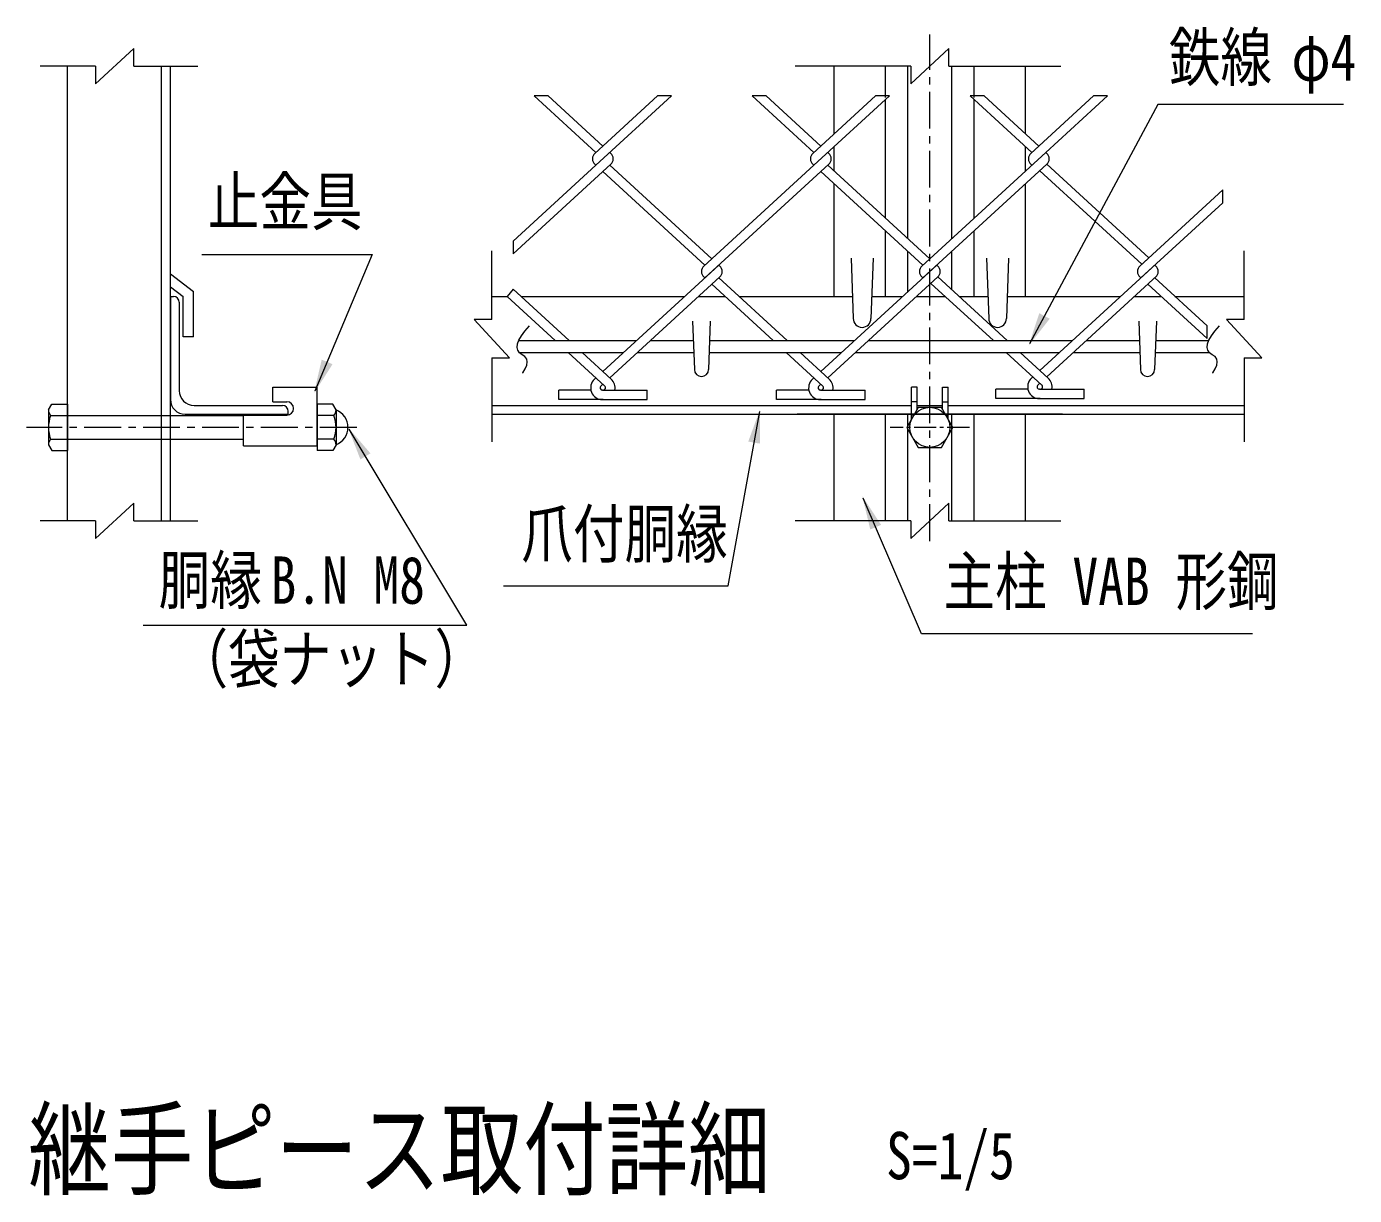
# Model space of a CAD drawing. Units: millimetres, scale not verified, with parts at other scales. Extents: x -4455 to 4455, y -3150 to 3150.
# Drawn here: x 1646 to 2999, y -899 to 292 of the extents above; entities that cross this region are included whole.
import ezdxf
from ezdxf.enums import TextEntityAlignment as Align

# ---------------------------------------------------------------- set-up
doc = ezdxf.new("R2010")
doc.units = ezdxf.units.MM
doc.header["$LTSCALE"] = 30
for name, pattern in [('DASHED', [7.5, 6, -1.5]), ('USER1', [2, 1.25, -0.25, 0.25, -0.25]), ('USER2', [1.125, 0.75, -0.125, 0.125, -0.125])]:
    doc.linetypes.add(name, pattern=pattern)
for name, color, linetype, lineweight in [('0-0_D-STR-TXT', 3, 'Continuous', 13), ('0-1_D-STR2', 1, 'Continuous', 13), ('0-2_D-STR-DIM', 4, 'Continuous', 13), ('0-3_D-BMK', 2, 'USER2', 13), ('0-4_D-STR1', 1, 'Continuous', 18), ('0-5_D-STR3', 3, 'Continuous', 13), ('0-6_5寸法', 1, 'Continuous', 18), ('1-0_7詳細', 3, 'Continuous', 18)]:
    doc.layers.add(name, color=color, linetype=linetype, lineweight=lineweight)
doc.layers.add('0-9_D-TTL-TXT', color=7, linetype='Continuous')
doc.styles.add('ＭＳ ゴシック', font='')
doc.styles.get('ＭＳ ゴシック').set_extended_font_data('MS Gothic')

msp = doc.modelspace()

# ---------------------------------------------------------------- linework, layer by layer
at = {"layer": '0-0_D-STR-TXT'}
for points in [[(2987.77, 212.06), (2798.69, 212.06), (2668.06, -31.62)], [(1824.8, 59.33), (1998.38, 59.33), (1940.1, -79.72)], [(1765.27, -318.15), (2094.87, -318.15), (1975, -118.65)], [(2894.98, -327.01), (2558.01, -327.01), (2498.58, -188.78)]]:
    msp.add_lwpolyline(points, dxfattribs=at)
for points in [[(2666.97, -33.65), (2677.99, -0.41), (2688.55, -6.07)], [(1939.21, -81.84), (1947.02, -47.7), (1958.07, -52.34)], [(1973.81, -116.67), (1996.72, -143.16), (1986.45, -149.33)], [(2497.67, -186.67), (2516.8, -215.99), (2505.79, -220.73)]]:
    msp.add_solid(points, dxfattribs=at)
at = {"layer": '0-1_D-STR2', "color": 3}
for p, q in [((2226.3, 163.29), (2163.5, 220.83)), ((2177.71, 220.83), (2163.5, 220.83)), ((2233.41, 169.8), (2177.71, 220.83)), ((2289.1, 220.83), (2225.23, 162.31)), ((2303.31, 220.83), (2226.3, 150.27)), ((2303.31, 220.83), (2289.1, 220.83)), ((2448.33, 163.29), (2385.53, 220.83)), ((2399.74, 220.83), (2385.53, 220.83)), ((2455.43, 169.8), (2399.74, 220.83)), ((2511.13, 220.83), (2447.26, 162.31)), ((2525.34, 220.83), (2448.33, 150.27)), ((2525.34, 220.83), (2511.13, 220.83)), ((2670.36, 163.29), (2607.56, 220.83)), ((2621.77, 220.83), (2607.56, 220.83)), ((2677.46, 169.8), (2621.77, 220.83)), ((2733.15, 220.83), (2669.29, 162.31)), ((2747.36, 220.83), (2684.57, 163.29)), ((2747.36, 220.83), (2733.15, 220.83)), ((2241.58, 162.31), (2240.51, 163.29)), ((2684.57, 163.29), (2558.27, 47.56)), ((2677.46, 169.8), (2669.29, 162.31)), ((2685.64, 162.31), (2684.57, 163.29)), ((2685.64, 162.31), (2684.57, 163.29)), ((2241.58, 151.25), (2141.95, 59.96)), ((2226.3, 150.27), (2141.95, 72.98)), ((2226.3, 150.27), (2225.23, 151.25)), ((2226.3, 150.27), (2225.23, 151.25)), ((2241.58, 151.25), (2233.41, 143.76)), ((2344.42, 55.05), (2240.51, 150.27)), ((2448.33, 150.27), (2336.24, 47.56)), ((2463.61, 151.25), (2337.31, 35.52)), ((2566.45, 55.05), (2462.54, 150.27)), ((2685.64, 151.25), (2559.34, 35.52)), ((2670.36, 150.27), (2669.29, 151.25)), ((2670.36, 150.27), (2669.29, 151.25)), ((2789.55, 56.03), (2685.64, 151.25)), ((2337.31, 48.54), (2233.41, 143.76)), ((2559.34, 48.54), (2455.43, 143.76)), ((2782.44, 49.52), (2678.53, 144.74)), ((2864.94, 125.12), (2780.3, 47.56)), ((2864.94, 112.1), (2864.94, 125.12)), ((2864.94, 112.1), (2781.37, 35.52)), ((2141.95, 72.98), (2141.95, 59.96)), ((2788.48, 55.05), (2780.3, 47.56)), ((2351.52, 48.54), (2233.41, -59.69)), ((2352.59, 47.56), (2351.52, 48.54)), ((2573.55, 48.54), (2455.43, -59.69)), ((2796.65, 49.52), (2678.53, -58.71)), ((2796.65, 47.56), (2795.58, 48.54)), ((2796.65, 47.56), (2795.58, 48.54)), ((2352.59, 36.5), (2240.51, -66.2)), ((2337.31, 35.52), (2336.24, 36.5)), ((2337.31, 35.52), (2336.24, 36.5)), ((2352.59, 36.5), (2344.42, 29.01)), ((2406.99, -28.32), (2344.42, 29.01)), ((2421.2, -28.32), (2351.52, 35.52)), ((2574.62, 36.5), (2462.54, -66.2)), ((2559.34, 35.52), (2558.27, 36.5)), ((2559.34, 35.52), (2558.27, 36.5)), ((2631.16, -28.32), (2567.52, 29.99)), ((2645.37, -28.32), (2574.62, 36.5)), ((2797.72, 37.48), (2685.64, -65.22)), ((2781.37, 35.52), (2780.3, 36.5)), ((2781.37, 35.52), (2780.3, 36.5)), ((2848.82, -26.28), (2788.48, 29.01)), ((2848.82, -13.26), (2795.58, 35.52)), ((2184.96, -28.32), (2135.85, 16.68)), ((2848.82, -26.28), (2848.82, -13.26)), ((2235.46, -74.6), (2198.05, -40.32)), ((2241.95, -67.52), (2212.26, -40.32)), ((2457.49, -74.6), (2420.08, -40.32)), ((2463.98, -67.52), (2434.29, -40.32)), ((2680.59, -73.62), (2644.25, -40.32)), ((2687.08, -66.54), (2658.46, -40.32)), ((2448.33, -66.2), (2446.89, -67.52)), ((2671.43, -65.22), (2669.99, -66.54)), ((2188.41, -88.37), (2188.41, -78.77)), ((2221.21, -78.77), (2188.41, -78.77)), ((2233.41, -72.71), (2231.35, -74.6)), ((2232.97, -78.77), (2278.41, -78.77)), ((2233.84, -78.77), (2232.97, -78.77)), ((2233.41, -72.71), (2235.46, -74.6)), ((2278.41, -88.37), (2278.41, -78.77)), ((2443.24, -78.77), (2410.43, -78.77)), ((2410.43, -88.37), (2410.43, -78.77)), ((2455.43, -72.71), (2453.38, -74.6)), ((2455, -78.77), (2500.43, -78.77)), ((2455.87, -78.77), (2455, -78.77)), ((2500.43, -88.37), (2500.43, -78.77)), ((2633.53, -87.39), (2633.53, -77.79)), ((2666.34, -77.79), (2633.53, -77.79)), ((2678.53, -71.73), (2676.48, -73.62)), ((2678.1, -77.79), (2723.53, -77.79)), ((2678.97, -77.79), (2678.1, -77.79)), ((2723.53, -87.39), (2723.53, -77.79)), ((2233.84, -88.37), (2188.41, -88.37)), ((2232.97, -88.37), (2278.41, -88.37)), ((2455.87, -88.37), (2410.43, -88.37)), ((2455, -88.37), (2500.43, -88.37)), ((2678.97, -87.39), (2633.53, -87.39)), ((2678.1, -87.39), (2723.53, -87.39))]:
    msp.add_line(p, q, dxfattribs=at)
at = {"layer": '0-1_D-STR2', "color": 7, "lineweight": 9}
for p, q in [((2574.62, 47.56), (2573.55, 48.54)), ((2226.3, -66.2), (2224.86, -67.52)), ((2240.51, -66.2), (2241.95, -67.52))]:
    msp.add_line(p, q, dxfattribs=at)
at = {"layer": '0-1_D-STR2', "color": 3}
msp.add_lwpolyline([(2199.17, -28.32), (2141.95, 24.11), (2135.85, 16.68)], dxfattribs=at)
for centre, radius, start, end in [((2230.3, 156.78), 7.5, 132.5, 227.5), ((2236.51, 156.78), 7.5, 312.5, 47.5), ((2458.54, 156.78), 7.5, 312.5, 47.5), ((2674.35, 156.78), 7.5, 132.5, 227.5), ((2680.57, 156.78), 7.5, 312.5, 47.5), ((2341.31, 42.03), 7.5, 132.5, 227.5), ((2347.53, 42.03), 7.5, 312.5, 47.5), ((2563.34, 42.03), 7.5, 132.5, 227.5), ((2569.56, 42.03), 7.5, 312.5, 47.5), ((2785.37, 42.03), 7.5, 132.5, 227.5), ((2791.58, 42.03), 7.5, 312.5, 47.5), ((2232.97, -76.37), 12, 132.5, 270), ((2233.84, -76.37), 12, 348.46304, 47.5), ((2455, -76.37), 12, 132.5, 270), ((2455.87, -76.37), 12, 348.46304, 47.5), ((2678.1, -75.39), 12, 132.5, 270), ((2678.97, -75.39), 12, 348.46304, 47.5), ((2232.97, -76.37), 2.4, 132.5, 270), ((2233.84, -76.37), 2.4, 270, 47.5), ((2455, -76.37), 2.4, 132.5, 270), ((2455.87, -76.37), 2.4, 270, 47.5), ((2678.1, -75.39), 2.4, 132.5, 270), ((2678.97, -75.39), 2.4, 270, 47.5)]:
    msp.add_arc(centre, radius, start, end, dxfattribs=at)
at = {"layer": '0-2_D-STR-DIM'}
for p, q in [((1755.55, 269.11), (1716.78, 233.11)), ((1755.55, 251.11), (1755.55, 269.11)), ((2585.83, 251.11), (2585.83, 269.11)), ((1716.78, 251.11), (1660.22, 251.11)), ((1716.78, 251.11), (1716.78, 233.11)), ((1755.55, 251.11), (1820.83, 251.11)), ((2547.06, 251.11), (2429.26, 251.11)), ((2547.06, 251.11), (2547.06, 233.11)), ((2585.83, 251.11), (2699.78, 251.11)), ((2120.38, -6.99), (2120.38, 63.21)), ((2886.78, -6.99), (2886.78, 63.21)), ((2138.38, -45.76), (2102.38, -6.99)), ((2120.38, -6.99), (2102.38, -6.99)), ((2886.78, -6.99), (2868.78, -6.99)), ((2120.38, -45.76), (2138.38, -45.76)), ((2120.38, -45.76), (2120.38, -131.34)), ((2886.78, -45.76), (2886.78, -131.34)), ((1755.55, -193.94), (1716.78, -229.94)), ((1755.55, -211.94), (1755.55, -193.94)), ((2585.83, -193.94), (2547.06, -229.94)), ((2585.83, -211.94), (2585.83, -193.94)), ((1716.78, -211.94), (1660.22, -211.94)), ((1716.78, -211.94), (1716.78, -229.94)), ((1755.55, -211.94), (1820.83, -211.94)), ((2547.06, -211.94), (2429.26, -211.94)), ((2547.06, -211.94), (2547.06, -229.94)), ((2585.83, -211.94), (2699.78, -211.94))]:
    msp.add_line(p, q, dxfattribs=at)
msp.add_lwpolyline([(2886.78, -45.76), (2904.78, -45.76), (2868.78, -6.99)], dxfattribs=at)
at = {"layer": '0-3_D-BMK', "linetype": 'USER1'}
for p, q in [((2566.45, -232.46), (2566.45, 283.38)), ((1982.66, -116.67), (1646.41, -116.67))]:
    msp.add_line(p, q, dxfattribs=at)
at = {"layer": '0-3_D-BMK'}
msp.add_line((2606.74, -116.67), (2526.1, -116.67), dxfattribs=at)
at = {"layer": '0-4_D-STR1'}
for p, q in [((1687.98, -211.94), (1687.98, 251.11)), ((1783.98, -211.94), (1783.98, 251.11)), ((1792.98, -211.94), (1792.98, 251.11)), ((2468.95, 182.18), (2468.95, 251.11)), ((2521.45, 219.29), (2521.45, 251.11)), ((2543.95, 75.67), (2543.95, 251.11)), ((2588.95, 75.67), (2588.95, 251.11)), ((2611.45, 219.29), (2611.45, 251.11)), ((2663.95, 182.18), (2663.95, 251.11)), ((2521.45, 96.29), (2521.45, 217.27)), ((2611.45, 96.29), (2611.45, 217.27)), ((2468.95, 144.4), (2468.95, 169.16)), ((2663.95, 144.4), (2663.95, 169.16)), ((2468.95, 16.68), (2468.95, 131.37)), ((2663.95, 16.68), (2663.95, 131.37)), ((2521.45, 16.68), (2521.45, 83.27)), ((2611.45, 16.68), (2611.45, 83.27)), ((2486.2, 55.68), (2488.45, -5.82)), ((2508.7, 55.68), (2506.45, -5.82)), ((2543.95, 21.41), (2543.95, 62.65)), ((2588.95, 23.38), (2588.95, 62.65)), ((2624.2, 55.68), (2626.45, -5.82)), ((2646.7, 55.68), (2644.45, -5.82)), ((1792.98, 39.74), (1816.34, 21.69)), ((1792.98, 26.47), (1805.84, 16.53)), ((1792.98, 16.68), (1792.98, -88.32)), ((1792.98, 16.68), (1795.98, 16.68)), ((1805.84, -24.47), (1805.84, 16.53)), ((1816.34, -24.47), (1816.34, 21.69)), ((2120.38, 16.68), (2135.85, 16.68)), ((2150.06, 16.68), (2316.75, 16.68)), ((2330.96, 16.68), (2357.88, 16.68)), ((2372.09, 16.68), (2487.62, 16.68)), ((2507.27, 16.68), (2538.78, 16.68)), ((2552.99, 16.68), (2582.05, 16.68)), ((2596.26, 16.68), (2625.62, 16.68)), ((2645.27, 16.68), (2760.81, 16.68)), ((2775.02, 16.68), (2801.93, 16.68)), ((2816.14, 16.68), (2886.78, 16.68)), ((1801.98, 10.68), (1801.98, -79.32)), ((2324.87, -8.49), (2326.67, -57.69)), ((2342.87, -8.49), (2341.07, -57.69)), ((2779.17, -8.49), (2780.97, -57.69)), ((2797.17, -8.49), (2795.37, -57.69)), ((1816.34, -24.47), (1805.84, -24.47)), ((1816.98, -94.32), (1906.98, -94.32)), ((2120.38, -94.32), (2547.7, -94.32)), ((2553.7, -94.32), (2579.2, -94.32)), ((2585.2, -94.32), (2886.78, -94.32)), ((1807.98, -103.32), (1912.98, -103.32)), ((1912.98, -103.32), (1912.98, -100.32)), ((2120.38, -103.32), (2547.7, -103.32)), ((2701.45, -103.32), (2431.45, -103.32)), ((2468.95, -211.94), (2468.95, -103.32)), ((2521.45, -211.94), (2521.45, -103.32)), ((2543.95, -211.94), (2543.95, -103.32)), ((2585.2, -103.32), (2886.78, -103.32)), ((2588.95, -211.94), (2588.95, -103.32)), ((2611.45, -211.94), (2611.45, -103.32)), ((2663.95, -211.94), (2663.95, -103.32))]:
    msp.add_line(p, q, dxfattribs=at)
for centre, radius, start, end in [((1795.98, 10.68), 6, 0, 90), ((2497.45, -5.82), 9, 180, 0), ((2635.45, -5.82), 9, 180, 0), ((2333.87, -57.69), 7.2, 180, 0), ((2788.17, -57.69), 7.2, 180, 0), ((1816.98, -79.32), 15, 180, 270), ((1807.98, -88.32), 15, 180, 270), ((1906.98, -100.32), 6, 0, 90)]:
    msp.add_arc(centre, radius, start, end, dxfattribs=at)
at = {"layer": '0-5_D-STR3'}
for p, q in [((1897.41, -90.63), (1897.41, -75.63)), ((1897.41, -75.63), (1942.41, -75.63)), ((1942.41, -135.63), (1942.41, -75.63)), ((2547.7, -108.41), (2547.7, -75.63)), ((2553.7, -75.63), (2547.7, -75.63)), ((2553.7, -98.02), (2553.7, -75.63)), ((2585.2, -108.41), (2585.2, -75.63)), ((1668.78, -98.91), (1672.11, -93.15)), ((1672.11, -93.15), (1687.98, -93.15)), ((1687.98, -93.15), (1687.98, -140.19)), ((1897.41, -90.63), (1911.66, -90.63)), ((1942.41, -93.15), (1942.41, -140.19)), ((1958.28, -93.15), (1942.41, -93.15)), ((1961.61, -98.91), (1958.28, -93.15)), ((2553.7, -90.63), (2547.7, -90.63)), ((2579.2, -90.63), (2585.2, -90.63)), ((1668.78, -98.91), (1668.78, -134.43)), ((1670.84, -104.67), (1687.98, -104.67)), ((1792.98, -104.67), (1867.41, -104.67)), ((1867.41, -104.13), (1911.66, -104.13)), ((1867.41, -135.63), (1867.41, -104.13)), ((1959.55, -104.67), (1942.41, -104.67)), ((1961.61, -98.91), (1961.61, -134.43)), ((2550.17, -104.13), (2547.7, -104.13)), ((2550.64, -103.32), (2582.26, -103.32)), ((2582.73, -104.13), (2585.2, -104.13)), ((1668.78, -134.43), (1672.11, -140.19)), ((1670.84, -128.67), (1687.98, -128.67)), ((1792.98, -128.67), (1867.41, -128.67)), ((1959.55, -128.67), (1942.41, -128.67)), ((1961.61, -134.43), (1958.28, -140.19)), ((1672.11, -140.19), (1687.98, -140.19)), ((1867.41, -135.63), (1942.41, -135.63)), ((1958.28, -140.19), (1942.41, -140.19))]:
    msp.add_line(p, q, dxfattribs=at)
at = {"layer": '0-5_D-STR3', "color": 1, "linetype": 'DASHED'}
for p, q in [((1687.98, -104.67), (1792.98, -104.67)), ((1687.98, -128.67), (1792.98, -128.67))]:
    msp.add_line(p, q, dxfattribs=at)
at = {"layer": '0-5_D-STR3'}
msp.add_lwpolyline([(2579.2, -98.02), (2579.2, -75.63), (2585.2, -75.63)], dxfattribs=at)
msp.add_lwpolyline([(2542.93, -116.67), (2554.69, -137.04), (2578.21, -137.04), (2589.97, -116.67), (2578.21, -96.3), (2554.69, -96.3)], close=True, dxfattribs=at)
msp.add_circle((2566.45, -116.67), 20.4, dxfattribs=at)
for centre, radius, start, end in [((1911.66, -97.38), 6.75, 270, 90), ((1677.87, -98.91), 9.09, 180, 219.3382), ((1704.78, -116.67), 36, 160.52878, 199.47122), ((1952.52, -98.91), 9.09, 320.6618, 0), ((1925.61, -116.67), 36, 340.52878, 19.47122), ((1954.79, -116.67), 19.02, 291.00774, 68.99226), ((1677.87, -134.43), 9.09, 140.6618, 180), ((1952.52, -134.43), 9.09, 0, 39.3382)]:
    msp.add_arc(centre, radius, start, end, dxfattribs=at)
at = {"layer": '0-6_5寸法', "color": 3}
msp.add_lwpolyline([(2132.13, -278.08), (2360.89, -278.08), (2393.16, -100.52)], dxfattribs=at)
msp.add_solid([(2393.57, -98.26), (2393.29, -133.27), (2381.5, -131.13)], dxfattribs=at)
at = {"layer": '1-0_7詳細', "color": 4}
msp.add_line((2585.83, 269.11), (2547.06, 233.11), dxfattribs=at)
at = {"layer": '1-0_7詳細'}
for p, q in [((2463.61, 162.31), (2462.54, 163.29)), ((2448.33, 150.27), (2447.26, 151.25)), ((2448.33, 150.27), (2447.26, 151.25)), ((2463.61, 151.25), (2455.43, 143.76))]:
    msp.add_line(p, q, dxfattribs=at)
at = {"layer": '1-0_7詳細', "color": 7, "lineweight": 9}
for p, q in [((2147.69, -28.32), (2267.64, -28.32)), ((2148.23, -40.32), (2254.55, -40.32)), ((2268.76, -40.32), (2326.03, -40.32)), ((2281.85, -28.32), (2325.6, -28.32)), ((2341.71, -40.32), (2476.57, -40.32)), ((2342.14, -28.32), (2489.67, -28.32)), ((2490.78, -40.32), (2698.6, -40.32)), ((2503.88, -28.32), (2711.7, -28.32)), ((2712.81, -40.32), (2780.33, -40.32)), ((2725.91, -28.32), (2779.9, -28.32)), ((2796.01, -40.32), (2851.07, -40.32)), ((2796.44, -28.32), (2850.53, -28.32))]:
    msp.add_line(p, q, dxfattribs=at)
at = {"layer": '1-0_7詳細', "color": 4}
for points in [[(2151.43, -61.59), (2151.74, -61.21), (2154.4, -57.01), (2155.97, -53.25), (2156.44, -49.93), (2155.81, -47.06), (2154.09, -44.63), (2151.27, -42.64), (2148.45, -40.63), (2146.69, -38.15), (2146.01, -35.19), (2146.4, -31.76), (2147.87, -27.85), (2150.41, -23.47), (2154.03, -18.61), (2158.71, -13.28)], [(2854.26, -61.59), (2854.58, -61.21), (2857.24, -57.01), (2858.8, -53.25), (2859.27, -49.93), (2858.65, -47.06), (2856.93, -44.63), (2854.11, -42.64), (2851.28, -40.63), (2849.53, -38.15), (2848.85, -35.19), (2849.24, -31.76), (2850.71, -27.85), (2853.25, -23.47), (2856.86, -18.61), (2861.55, -13.28)]]:
    msp.add_lwpolyline(points, dxfattribs=at)
at = {"layer": '1-0_7詳細'}
msp.add_arc((2452.33, 156.78), 7.5, 132.5, 227.5, dxfattribs=at)

# ---------------------------------------------------------------- texts
at = {"layer": '0-0_D-STR-TXT', "style": 'ＭＳ ゴシック', "width": 0.8}
for s, p in [('鉄線', (2809.9, 221.8)), ('φ4', (2934.82, 221.8)), ('止金具', (1831.02, 74.8)), ('胴縁', (1780.96, -310.77)), ('主柱 VAB 形鋼', (2580.43, -311.99)), ('B.N M8', (1894.94, -310.77)), ('（袋ナット）', (1799.14, -391.02))]:
    msp.add_text(s, height=48.17, dxfattribs=at).set_placement(p, align=Align.BOTTOM_LEFT)
at = {"layer": '0-6_5寸法', "color": 3, "style": 'ＭＳ ゴシック', "width": 0.8}
msp.add_text('爪付胴縁', height=48.17, dxfattribs=at).set_placement((2150.36, -263.58), align=Align.BOTTOM_LEFT)
at = {"layer": '0-9_D-TTL-TXT', "style": 'ＭＳ ゴシック', "width": 0.8}
msp.add_text('継手ピース取付詳細', height=76.98, dxfattribs=at).set_placement((1648.16, -913.37), align=Align.BOTTOM_LEFT)
at = {"layer": '0-9_D-TTL-TXT', "color": 3, "style": 'ＭＳ ゴシック', "width": 0.8}
msp.add_text('S=1/5', height=48.17, dxfattribs=at).set_placement((2521.91, -896.82), align=Align.BOTTOM_LEFT)

doc.saveas('drawing.dxf')
